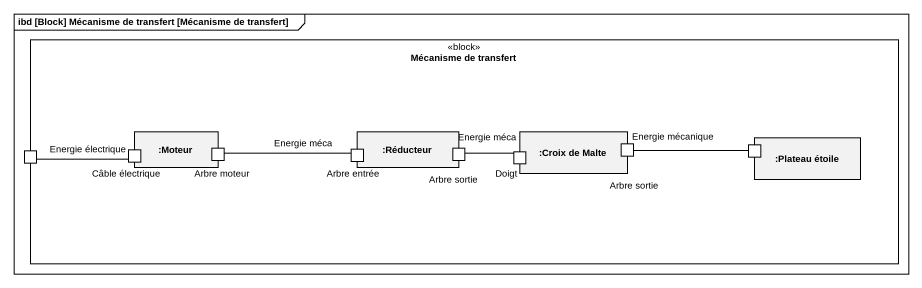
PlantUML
@startuml
mainframe ibd [Block] Mécanisme de transfert [Mécanisme de transfert]
rectangle "Mécanisme de transfert" as Mécanisme_de_transfert <<block>> {
  rectangle ":Moteur" as Moteur {
    port "Câble électrique" as Câble_électrique
    port "Arbre moteur" as Arbre_moteur
  }
  rectangle ":Réducteur" as Réducteur {
    port "Arbre entrée" as Arbre_entrée
    port "Arbre sortie" as Arbre_sortie
  }
  rectangle ":Croix de Malte" as Croix_de_Malte {
    port Doigt
    port "Arbre sortie" as Arbre_sortie_2
  }
  port "Energie électrique" as Energie_électrique
  rectangle ":Plateau étoile" as Plateau_étoile {
    port " " as port1
  }
}
Energie_électrique -right- Câble_électrique
Arbre_moteur -right- Arbre_entrée : Energie méca
Arbre_sortie -right- Doigt : Energie méca
Arbre_sortie_2 -right- port1 : Energie mécanique
@enduml
